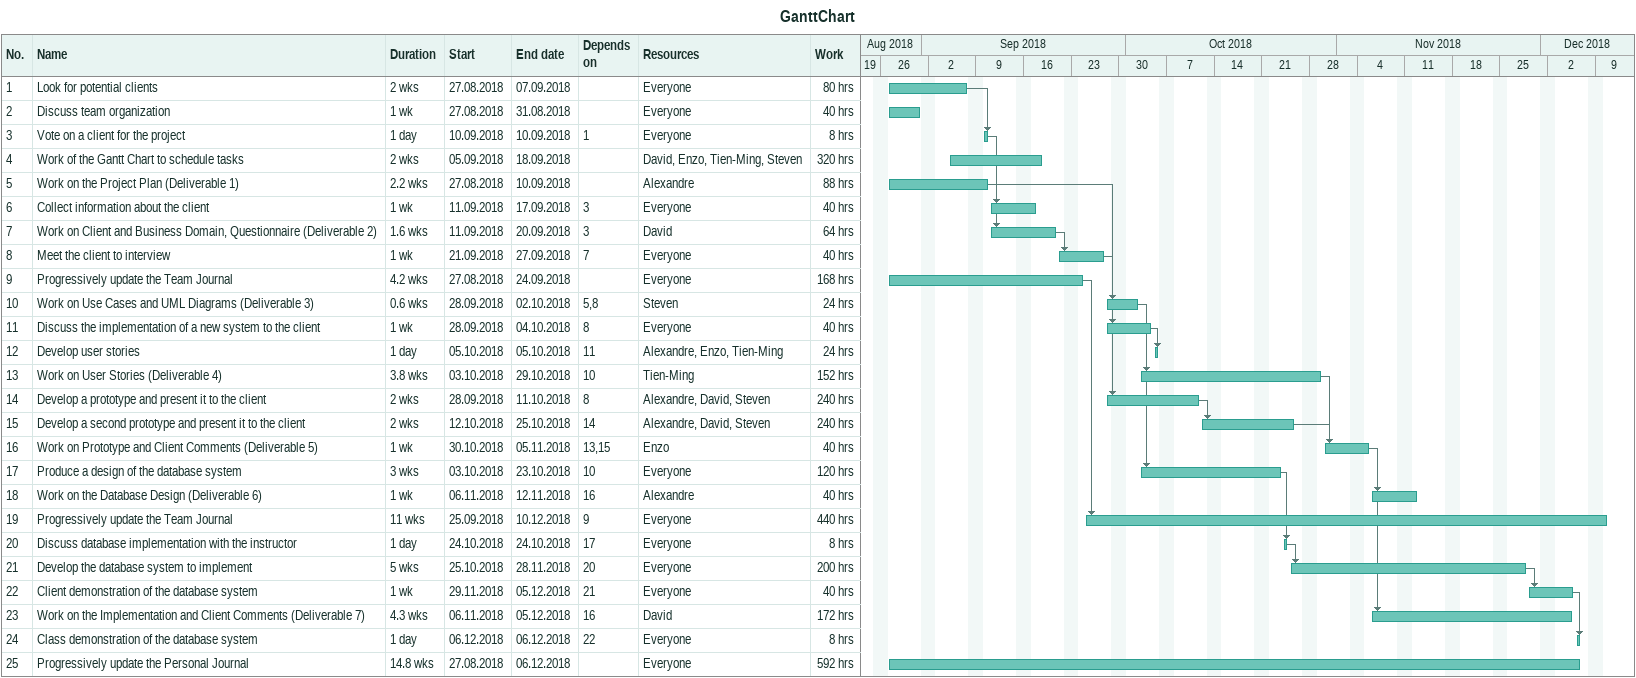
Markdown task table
GanttChart

| ID | Task | Duration | Start | Finish | Predecessors | Resources | Work (h) |
|---|---|---|---|---|---|---|---|
| 1 | Look for potential clients | 2w | 2018-08-27 | 2018-09-07 |  | Everyone | 80 |
| 2 | Discuss team organization | 1w | 2018-08-27 | 2018-08-31 |  | Everyone | 40 |
| 3 | Vote on a client for the project | 1d | 2018-09-10 | 2018-09-10 | 1 | Everyone | 8 |
| 4 | Work of the Gantt Chart to schedule tasks | 2w | 2018-09-05 | 2018-09-18 |  | David, Enzo, Tien-Ming, Steven | 320 |
| 5 | Work on the Project Plan (Deliverable 1) | 2.2w | 2018-08-27 | 2018-09-10 |  | Alexandre | 88 |
| 6 | Collect information about the client | 1w | 2018-09-11 | 2018-09-17 | 3 | Everyone | 40 |
| 7 | Work on Client and Business Domain, Questionnaire (Deliverable 2) | 1.6w | 2018-09-11 | 2018-09-20 | 3 | David | 64 |
| 8 | Meet the client to interview | 1w | 2018-09-21 | 2018-09-27 | 7 | Everyone | 40 |
| 9 | Progressively update the Team Journal | 4.2w | 2018-08-27 | 2018-09-24 |  | Everyone | 168 |
| 10 | Work on Use Cases and UML Diagrams (Deliverable 3) | 0.6w | 2018-09-28 | 2018-10-02 | 5, 8 | Steven | 24 |
| 11 | Discuss the implementation of a new system to the client | 1w | 2018-09-28 | 2018-10-04 | 8 | Everyone | 40 |
| 12 | Develop user stories | 1d | 2018-10-05 | 2018-10-05 | 11 | Alexandre, Enzo, Tien-Ming | 24 |
| 13 | Work on User Stories (Deliverable 4) | 3.8w | 2018-10-03 | 2018-10-29 | 10 | Tien-Ming | 152 |
| 14 | Develop a prototype and present it to the client | 2w | 2018-09-28 | 2018-10-11 | 8 | Alexandre, David, Steven | 240 |
| 15 | Develop a second prototype and present it to the client | 2w | 2018-10-12 | 2018-10-25 | 14 | Alexandre, David, Steven | 240 |
| 16 | Work on Prototype and Client Comments (Deliverable 5) | 1w | 2018-10-30 | 2018-11-05 | 13, 15 | Enzo | 40 |
| 17 | Produce a design of the database system | 3w | 2018-10-03 | 2018-10-23 | 10 | Everyone | 120 |
| 18 | Work on the Database Design (Deliverable 6) | 1w | 2018-11-06 | 2018-11-12 | 16 | Alexandre | 40 |
| 19 | Progressively update the Team Journal | 11w | 2018-09-25 | 2018-12-10 | 9 | Everyone | 440 |
| 20 | Discuss database implementation with the instructor | 1d | 2018-10-24 | 2018-10-24 | 17 | Everyone | 8 |
| 21 | Develop the database system to implement | 5w | 2018-10-25 | 2018-11-28 | 20 | Everyone | 200 |
| 22 | Client demonstration of the database system | 1w | 2018-11-29 | 2018-12-05 | 21 | Everyone | 40 |
| 23 | Work on the Implementation and Client Comments (Deliverable 7) | 4.3w | 2018-11-06 | 2018-12-05 | 16 | David | 172 |
| 24 | Class demonstration of the database system | 1d | 2018-12-06 | 2018-12-06 | 22 | Everyone | 8 |
| 25 | Progressively update the Personal Journal | 14.8w | 2018-08-27 | 2018-12-06 |  | Everyone | 592 |
